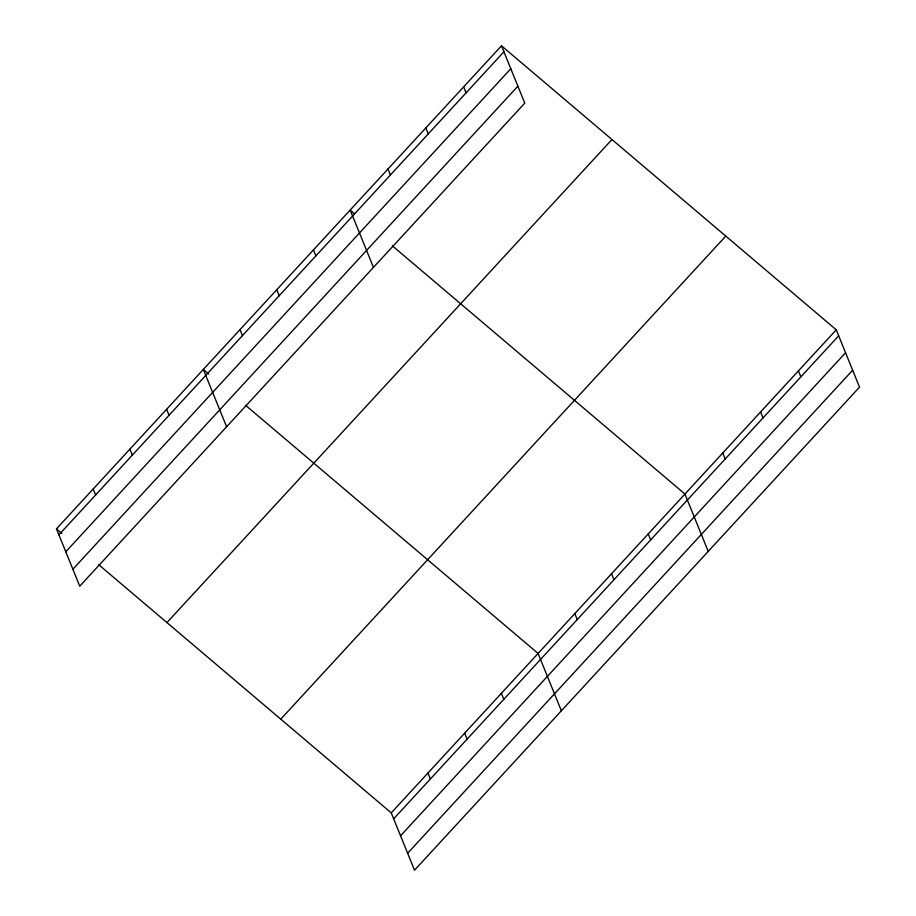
<?xml version="1.0" encoding="UTF-8"?>
<svg xmlns="http://www.w3.org/2000/svg" width="916" height="916" viewBox="0 0 916 916"><rect width="100%" height="100%" fill="white"/><g stroke="black" fill="none" stroke-linecap="round" stroke-linejoin="round"><path stroke-width="1.37" d="M501.487 45.8L524.765 103.13L79.749 586.183L56.471 528.853L501.487 45.8L836.251 329.817L859.529 387.147L414.513 870.2L391.235 812.87L98.71 564.691M58.899 534.841L503.915 51.788M65.78 551.787L510.796 68.734M72.868 569.248L517.884 86.184M166.941 622.582L611.957 139.53M280.765 719.14L725.781 236.088M391.235 812.87L836.251 329.817M393.662 818.858L838.678 335.806M400.544 835.804L845.56 352.74M407.631 853.254L852.647 370.201M354.515 213.714L350.175 210.039L373.453 267.369M392.414 245.877L684.95 494.056L708.228 551.386M208.734 374.037L203.329 369.446L226.607 426.776M245.568 405.284L538.093 653.463L561.371 710.793M56.471 528.853L61.887 533.456M798.42 370.877L800.859 376.865M760.601 411.937L763.028 417.925M722.77 452.996L725.209 458.985M648.23 533.902L650.669 539.89M463.656 86.86L466.095 92.848M611.522 573.76L613.949 579.748M425.837 127.919L428.264 133.908M574.801 613.606L577.24 619.594M388.006 168.979L390.434 174.967M501.373 693.309L503.811 699.297M313.467 249.896L315.894 255.885M464.664 733.166L467.091 739.155M276.746 289.742L279.185 295.731M427.955 773.012L430.383 779.001M240.038 329.6L242.465 335.588M166.609 409.303L169.036 415.291M129.9 449.149L132.328 455.137M93.18 489.007L95.619 494.995"/></g></svg>
